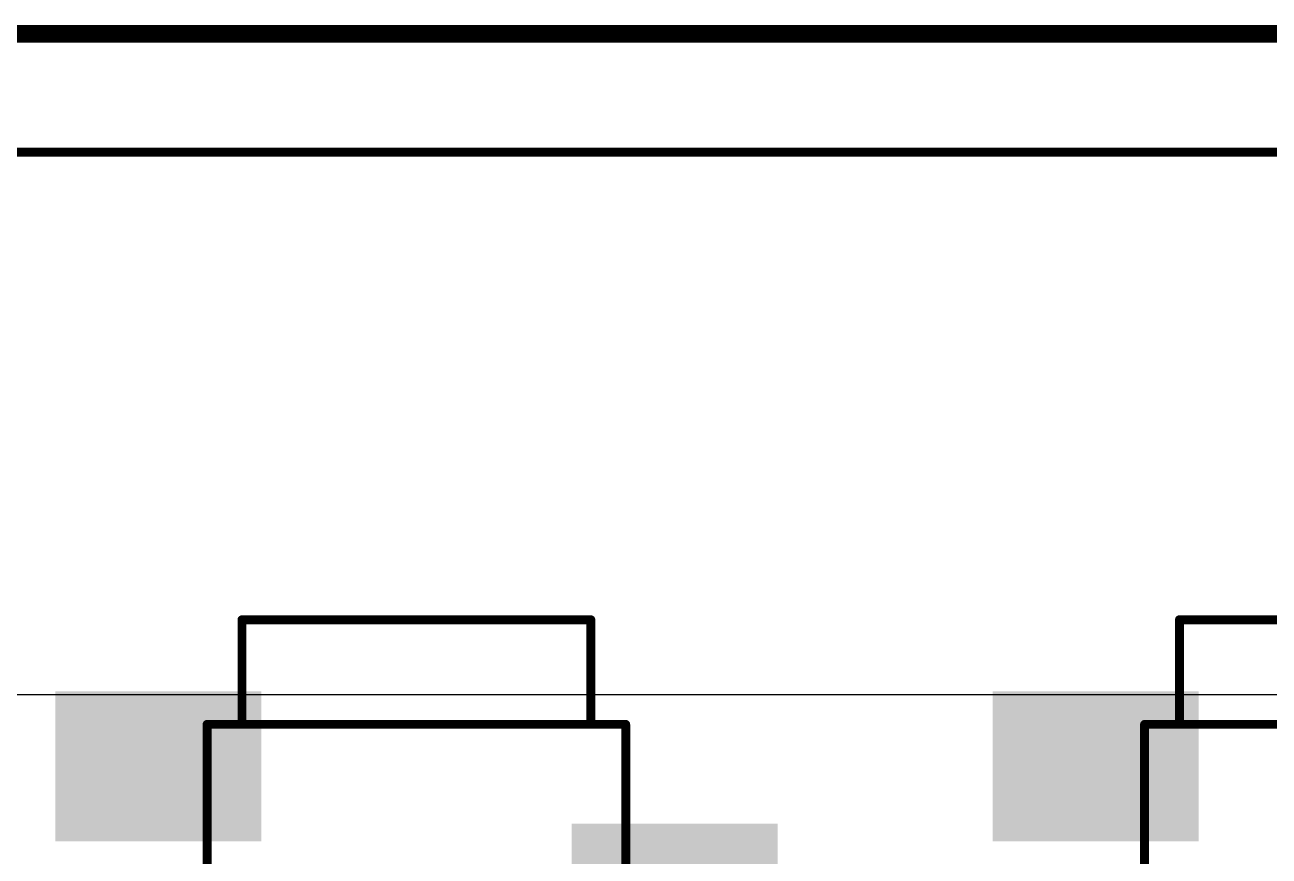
# Model space of a CAD drawing. Extents: x -76 to 580, y -41 to 95.
# Drawn here: x -33.9 to -16.06, y 32.05 to 43.97 of the extents above; entities that cross this region are included whole.
import ezdxf

# ---------------------------------------------------------------- set-up
doc = ezdxf.new("R2010")
doc.units = 0
for name, color, linetype in [('1', 22, 'CONTINUOUS'), ('20', 7, 'CONTINUOUS'), ('23', 7, 'CONTINUOUS'), ('29', 253, 'CONTINUOUS'), ('31', 253, 'CONTINUOUS'), ('47', 253, 'CONTINUOUS'), ('51', 53, 'CONTINUOUS')]:
    doc.layers.add(name, color=color, linetype=linetype)

# ---------------------------------------------------------------- blocks, each defined once
blk = doc.blocks.new('RECT')
blk.add_solid([(-0.5, -0.5), (0.5, -0.5), (-0.5, 0.5), (0.5, 0.5)])

msp = doc.modelspace()

# ---------------------------------------------------------------- linework, layer by layer
at = {"layer": '1', "const_width": 0.254}
msp.add_lwpolyline([(554.3717, 43.8406), (-56.5685, 43.8406)], dxfattribs=at)
at = {"layer": '20'}
msp.add_line((508.6926, 34.3654), (-51.9016, 34.3654), dxfattribs=at)
at = {"layer": '23'}
msp.add_point((-28.2843, 33.9411), dxfattribs=at)
at = {"layer": '47', "const_width": 0.13}
msp.add_lwpolyline([(-51.8366, 42.1436), (508.6276, 42.1436)], dxfattribs=at)
at = {"layer": '51', "const_width": 0.0635}
for points in [[(-30.7843, 35.4729, 1), (-30.7843, 35.4094)], [(-30.7525, 35.4411, 1), (-30.816, 35.4411)], [(-25.7525, 35.4411, 1), (-25.816, 35.4411)], [(-25.7843, 35.4094, 1), (-25.7843, 35.4729)], [(-17.3492, 35.4729, 1), (-17.3492, 35.4094)], [(-17.3175, 35.4411, 1), (-17.381, 35.4411)], [(-31.2843, 33.9729, 1), (-31.2843, 33.9094)], [(-31.2525, 33.9411, 1), (-31.316, 33.9411)], [(-30.7843, 33.9729, 1), (-30.7843, 33.9094)], [(-30.816, 33.9411, 1), (-30.7525, 33.9411)], [(-30.7843, 33.9094, 1), (-30.7843, 33.9729)], [(-25.7843, 33.9729, 1), (-25.7843, 33.9094)], [(-25.816, 33.9411, 1), (-25.7525, 33.9411)], [(-25.7843, 33.9094, 1), (-25.7843, 33.9729)], [(-25.2525, 33.9411, 1), (-25.316, 33.9411)], [(-25.2843, 33.9094, 1), (-25.2843, 33.9729)], [(-17.8492, 33.9729, 1), (-17.8492, 33.9094)], [(-17.8175, 33.9411, 1), (-17.881, 33.9411)], [(-17.3492, 33.9729, 1), (-17.3492, 33.9094)], [(-17.381, 33.9411, 1), (-17.3175, 33.9411)], [(-17.3492, 33.9094, 1), (-17.3492, 33.9729)]]:
    msp.add_lwpolyline(points, format="xyb", dxfattribs=at)
at = {"layer": '51', "const_width": 0.127}
for points in [[(-25.7843, 35.4411), (-30.7843, 35.4411)], [(-30.7843, 35.4411), (-30.7843, 33.9411)], [(-25.7843, 35.4411), (-25.7843, 33.9411)], [(-12.3492, 35.4411), (-17.3492, 35.4411)], [(-17.3492, 35.4411), (-17.3492, 33.9411)], [(-30.7843, 33.9411), (-31.2843, 33.9411)], [(-31.2843, 18.4411), (-31.2843, 33.9411)], [(-25.7843, 33.9411), (-30.7843, 33.9411)], [(-25.2843, 33.9411), (-25.7843, 33.9411)], [(-25.2843, 33.9411), (-25.2843, 18.4411)], [(-17.3492, 33.9411), (-17.8492, 33.9411)], [(-17.8492, 18.4411), (-17.8492, 33.9411)], [(-12.3492, 33.9411), (-17.3492, 33.9411)]]:
    msp.add_lwpolyline(points, dxfattribs=at)

# ---------------------------------------------------------------- block references
at = {"layer": '1', "xscale": 2.8, "yscale": 2}
for p in [(-31.9843, 33.3411), (-18.5492, 33.3411), (-24.5843, 31.4411)]:
    msp.add_blockref('RECT', p, dxfattribs=at)
at = {"layer": '29', "xscale": 2.9524, "yscale": 2.1524}
for p in [(-31.9843, 33.3411), (-18.5492, 33.3411), (-24.5843, 31.4411)]:
    msp.add_blockref('RECT', p, dxfattribs=at)
at = {"layer": '31', "xscale": 2.8, "yscale": 2}
for p in [(-31.9843, 33.3411), (-18.5492, 33.3411), (-24.5843, 31.4411)]:
    msp.add_blockref('RECT', p, dxfattribs=at)
at = {"layer": '51', "xscale": 0.8, "yscale": 1.5, "rotation": 270}
for p in [(-32.0343, 33.3411), (-18.5992, 33.3411)]:
    msp.add_blockref('RECT', p, dxfattribs=at)

doc.saveas('drawing.dxf')
